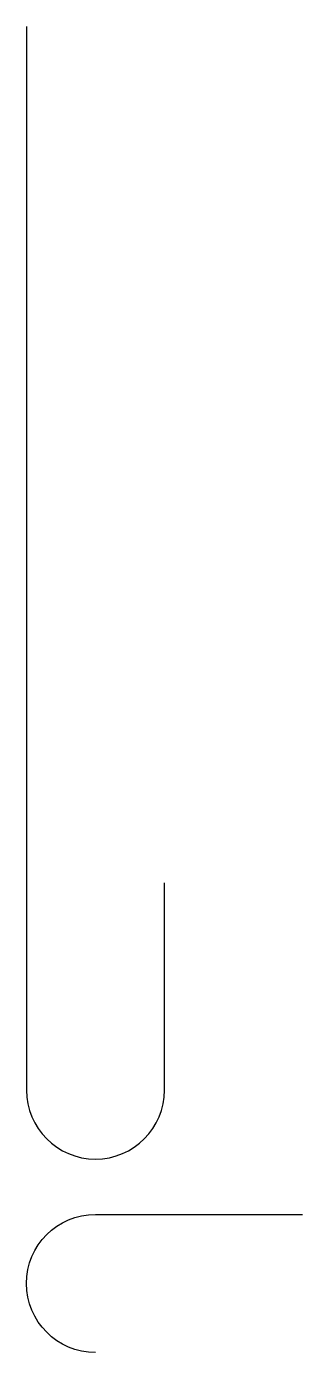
# Model space of a CAD drawing. Header units: centimetres. Extents: x 12608 to 12613, y 13652.9 to 13676.9.
import ezdxf

# ---------------------------------------------------------------- set-up
doc = ezdxf.new("R2010")
doc.units = ezdxf.units.CM
doc.header["$LTSCALE"] = 15
doc.header["$MEASUREMENT"] = 0
doc.layers.add('3', color=3, linetype='Continuous')

msp = doc.modelspace()

# ---------------------------------------------------------------- linework, layer by layer
at = {"layer": '3'}
msp.add_line((12608.038, 13676.933), (12608.038, 13657.683), dxfattribs=at)
for points in [[(12608.038, 13657.683, 1), (12610.538, 13657.683), (12610.538, 13661.433)], [(12609.288, 13652.933, -1), (12609.288, 13655.433), (12613.038, 13655.433)]]:
    msp.add_lwpolyline(points, format="xyb", dxfattribs=at)

doc.saveas('drawing.dxf')
